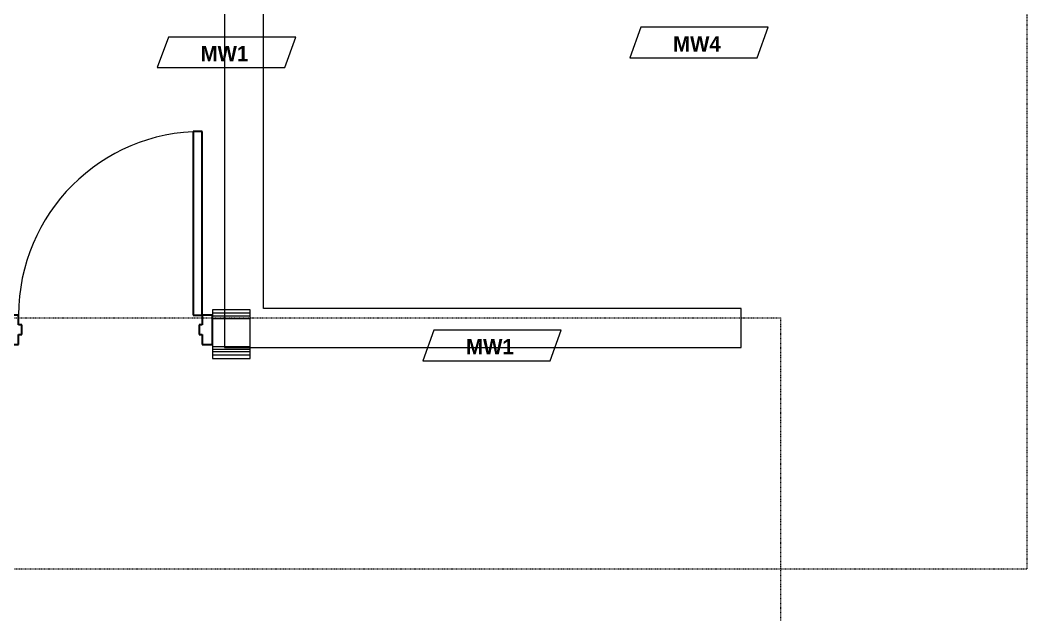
# Model space of a CAD drawing. Header units: inches. Extents: x -4010 to -1814, y 9846 to 12241.
# Drawn here: x -3627 to -3429.7, y 11379.7 to 11496.4 of the extents above; entities that cross this region are included whole.
import ezdxf

# ---------------------------------------------------------------- set-up
doc = ezdxf.new("R2010")
doc.units = ezdxf.units.IN
doc.header["$MEASUREMENT"] = 0
doc.linetypes.add('Aligning Line 1_8_', pattern=[0.25, 0.125, -0.125])
doc.linetypes.add('Dash_2_', pattern=[0.25, 0.125, -0.125])
for name, color, linetype, lineweight in [('0-1', 7, 'Continuous', 5), ('0-3', 8, 'Continuous', 9), ('A-DOOR-1', 7, 'Continuous', 9), ('A-DOOR-2', 10, 'Continuous', 30), ('A-DOOR-FRAM-2', 10, 'Continuous', 30), ('A-WALL-1', 7, 'Continuous', 9), ('A-WALL-2', 250, 'Continuous', 18), ('A-WALL-IDEN', 211, 'Continuous', 9), ('G-ANNO-SYMB-1', 147, 'Aligning Line 1_8_', 9), ('G-ANNO-SYMB-4', 111, 'Dash_2_', 9), ('I-WALL-3', 7, 'Continuous', 9), ('S-FNDN-1', 7, 'Continuous', 9)]:
    doc.layers.add(name, color=color, linetype=linetype, lineweight=lineweight)
doc.styles.add('Century Gothic_B_1', font='GOTHICB.TTF', dxfattribs={"height": 3})

# ---------------------------------------------------------------- blocks, each defined once
blk = doc.blocks.new('HOLLOW METAL - STAIR DOOR 3-0 x 7-0-2639240-UNIT PLANS - 2ND _ 3RD FLOOR')
at = {"layer": 'A-DOOR-1'}
blk.add_arc((18, 4), 36, 90, 180, dxfattribs=at)
at = {"layer": 'A-DOOR-2'}
for p, q in [((18, 40), (16.25, 40)), ((16.25, 40), (16.25, 4)), ((18, 4), (18, 40)), ((16.25, 4), (18, 4))]:
    blk.add_line(p, q, dxfattribs=at)
at = {"layer": 'A-DOOR-FRAM-2'}
for p, q in [((-18, 4), (-20, 4)), ((-20, 4), (-20, -1.75)), ((-18, 2.0625), (-18, 4)), ((18, 4), (18, 2.0625)), ((20, 4), (18, 4)), ((20, -1.75), (20, 4)), ((-17.375, 2.0625), (-18, 2.0625)), ((-17.375, 0.1875), (-17.375, 2.0625)), ((18, 2.0625), (17.375, 2.0625)), ((17.375, 2.0625), (17.375, 0.1875)), ((-18, -1.75), (-18, 0.1875)), ((-18, 0.1875), (-17.375, 0.1875)), ((17.375, 0.1875), (18, 0.1875)), ((18, 0.1875), (18, -1.75)), ((-20, -1.75), (-18, -1.75)), ((18, -1.75), (20, -1.75))]:
    blk.add_line(p, q, dxfattribs=at)
blk = doc.blocks.new('CTR - 1st Phase -Stairs _ Elevators_rvt-1-UNIT PLANS - 2ND _ 3RD FLOOR')
at = {"layer": 'A-WALL-2'}
for p, q in [((-3581.95, 11438.94), (-3589.32, 11438.94)), ((-3581.95, 11438.31), (-3589.32, 11438.31)), ((-3581.95, 11437.81), (-3589.32, 11437.81)), ((-3581.95, 11432.31), (-3589.32, 11432.31)), ((-3581.95, 11431.81), (-3589.32, 11431.81)), ((-3581.95, 11431.31), (-3589.32, 11431.31)), ((-3581.95, 11430.69), (-3589.32, 11430.69))]:
    blk.add_line(p, q, dxfattribs=at)
at = {"layer": 'G-ANNO-SYMB-1'}
for p, q in [((-3429.67, 11608.39), (-3429.67, 11388.71)), ((-3429.67, 11388.71), (-3865.75, 11388.71))]:
    blk.add_line(p, q, dxfattribs=at)
at = {"layer": 'I-WALL-3'}
for p, q in [((-3581.95, 11439.56), (-3589.32, 11439.56)), ((-3589.32, 11439.56), (-3589.32, 11438.56)), ((-3581.95, 11430.06), (-3581.95, 11439.56)), ((-3589.32, 11432.81), (-3589.32, 11430.06)), ((-3589.32, 11430.06), (-3581.95, 11430.06))]:
    blk.add_line(p, q, dxfattribs=at)
at = {"layer": '0-3'}
blk.add_blockref('HOLLOW METAL - STAIR DOOR 3-0 x 7-0-2639240-UNIT PLANS - 2ND _ 3RD FLOOR', (-3609.32, 11434.56), dxfattribs=at)
blk = doc.blocks.new('CTR - 1st Phase - Structure_rvt-1-UNIT PLANS - 2ND _ 3RD FLOOR')
at = {"layer": 'A-WALL-1'}
for p, q in [((-3586.95, 11544.19), (-3586.95, 11432.19)), ((-3579.32, 11439.81), (-3579.32, 11544.19)), ((-3495.32, 11439.81), (-3579.32, 11439.81)), ((-3586.95, 11432.19), (-3579.32, 11432.19)), ((-3579.32, 11432.19), (-3495.32, 11432.19))]:
    blk.add_line(p, q, dxfattribs=at)
at = {"layer": 'S-FNDN-1'}
for p, q in [((-3485.7, 11439.81), (-3495.32, 11439.81)), ((-3485.7, 11432.19), (-3485.7, 11439.81)), ((-3495.32, 11432.19), (-3485.7, 11432.19))]:
    blk.add_line(p, q, dxfattribs=at)
blk = doc.blocks.new('Wall Tag - Arch Wall-3956453-UNIT PLANS - 2ND _ 3RD FLOOR')
at = {"layer": 'A-WALL-IDEN'}
for p, q in [((-0.3561, 0.0937), (-0.4244, -0.0937)), ((0.4244, 0.0937), (-0.3561, 0.0937)), ((0.3561, -0.0937), (0.4244, 0.0937)), ((-0.4244, -0.0937), (0.3561, -0.0937))]:
    blk.add_line(p, q, dxfattribs=at)

msp = doc.modelspace()

# ---------------------------------------------------------------- linework, layer by layer
at = {"layer": 'G-ANNO-SYMB-4'}
for p, q in [((-3926.80255, 11438.02705), (-3477.94625, 11438.02705)), ((-3477.94625, 11438.02705), (-3477.94625, 11123.17072))]:
    msp.add_line(p, q, dxfattribs=at)

# ---------------------------------------------------------------- block references
at = {"layer": '0-1'}
for name in ['CTR - 1st Phase -Stairs _ Elevators_rvt-1-UNIT PLANS - 2ND _ 3RD FLOOR', 'CTR - 1st Phase - Structure_rvt-1-UNIT PLANS - 2ND _ 3RD FLOOR']:
    msp.add_blockref(name, (0, 0), dxfattribs=at)
at = {"layer": 'A-WALL-IDEN', "xscale": 31.99999999999999, "yscale": 31.99999999999999, "zscale": 31.99999999999999}
for p in [(-3493.92925, 11492.0019), (-3586.55425, 11490.09565), (-3534.51124, 11432.58388)]:
    msp.add_blockref('Wall Tag - Arch Wall-3956453-UNIT PLANS - 2ND _ 3RD FLOOR', p, dxfattribs=at)

# ---------------------------------------------------------------- texts
at = {"layer": 'A-WALL-IDEN', "char_height": 3, "width": 12.221, "attachment_point": 1, "style": 'Century Gothic_B_1'}
for s, insert in [('MW4', (-3499.02234, 11493.24943)), ('MW1', (-3591.64734, 11491.34318)), ('MW1', (-3539.60432, 11433.83141))]:
    msp.add_mtext(s, dxfattribs=dict(at, insert=insert))

doc.saveas('drawing.dxf')
